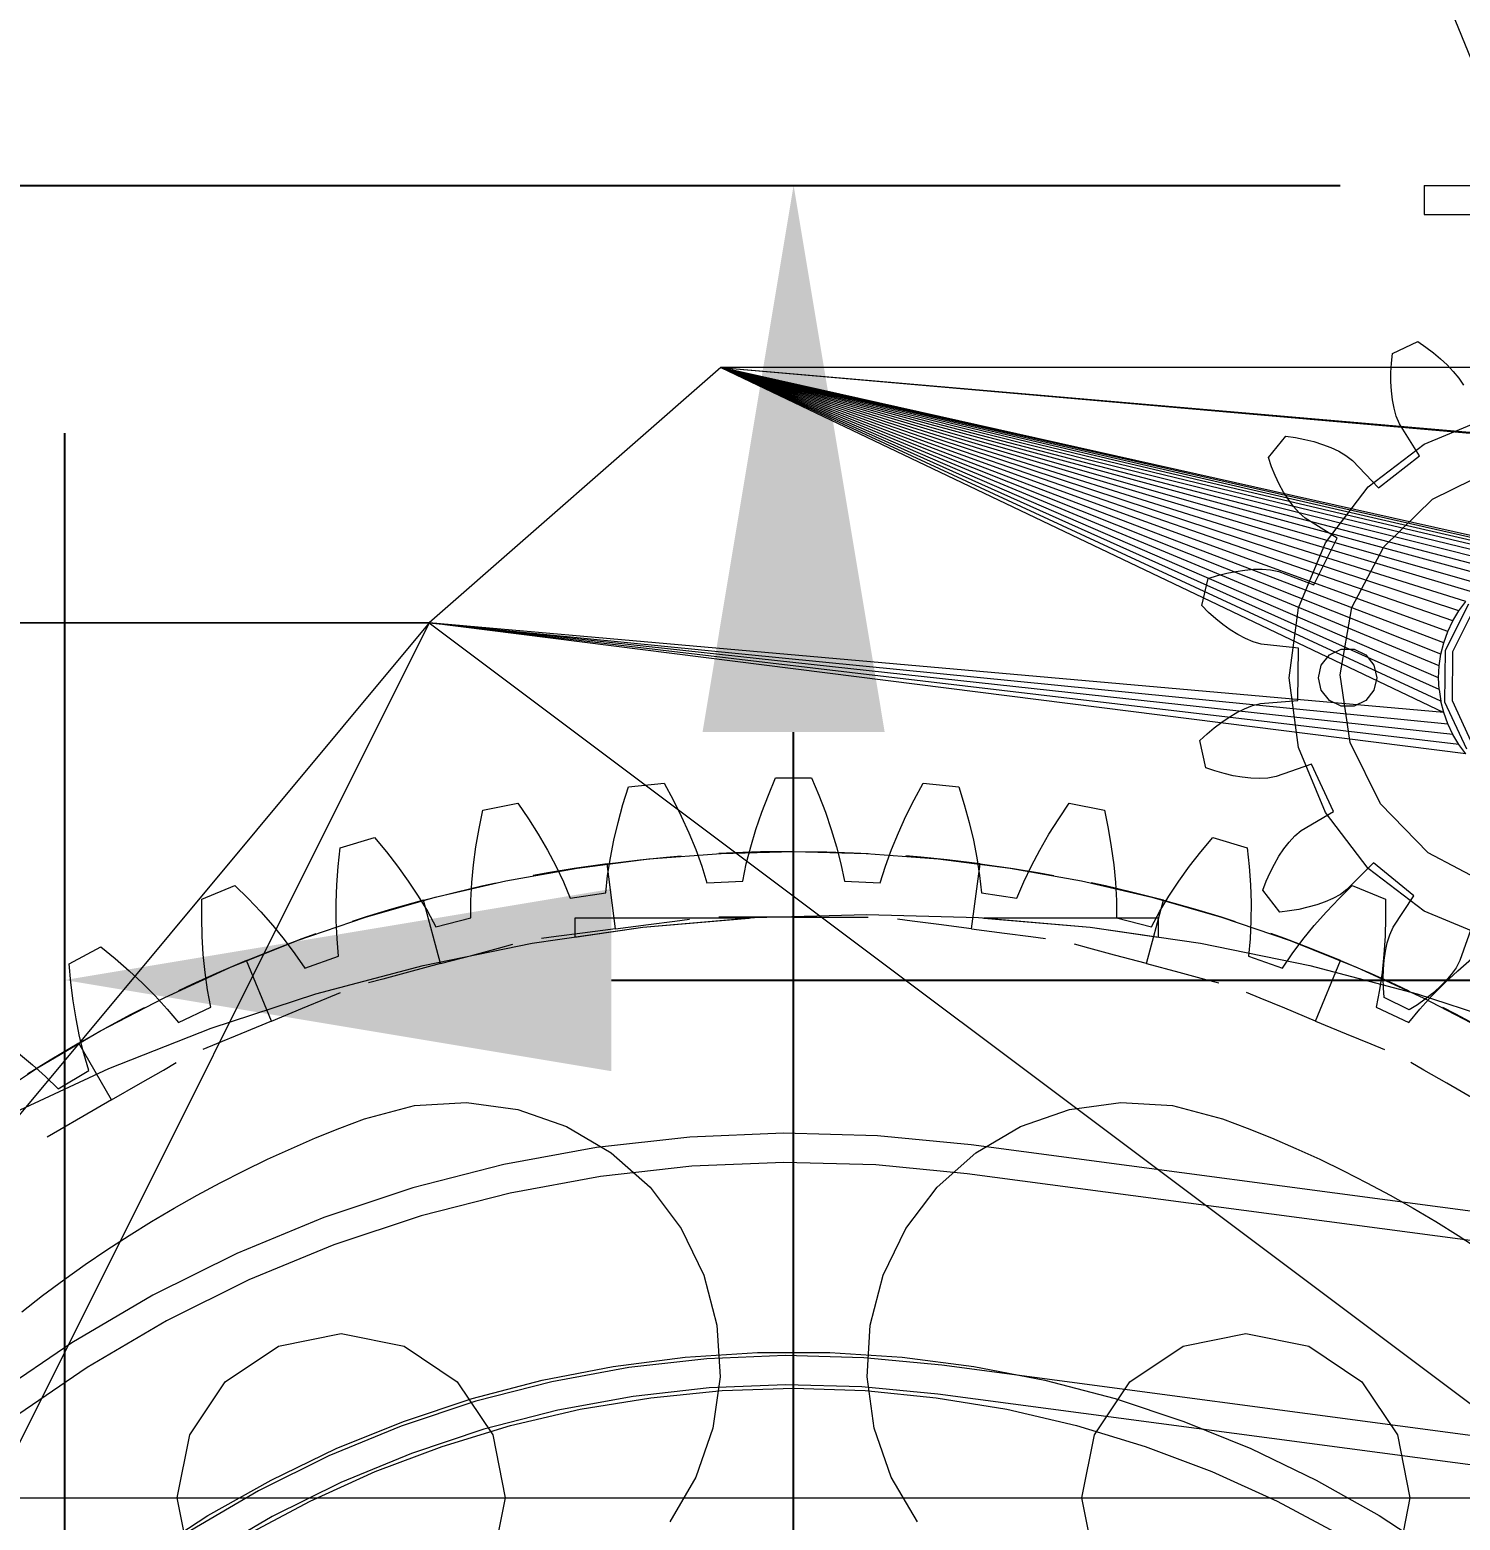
# Model space of a CAD drawing. Header units: millimetres. Extents: x -1970 to 34302, y -65268 to 6837.
# Drawn here: x 25118.6 to 25511.1, y 1933.8 to 2342.7 of the extents above; entities that cross this region are included whole.
import ezdxf

# ---------------------------------------------------------------- set-up
doc = ezdxf.new("R2010")
doc.units = ezdxf.units.MM
for name, color, linetype, lineweight in [('COTAS_O', 1, 'Continuous', 0), ('COTAS_P', 1, 'Continuous', 0), ('lateral_briquetadora', 7, 'Continuous', 0)]:
    doc.layers.add(name, color=color, linetype=linetype, lineweight=lineweight)
doc.dimstyles.new('R19_100', dxfattribs={"dimtxt": 250, "dimasz": 150, "dimexe": 150, "dimexo": 80, "dimgap": 100, "dimtad": 1, "dimtih": 1, "dimtoh": 1, "dimdsep": 46, "dimcen": 0.09, "dimadec": 0, "dimazin": 0, "dimtfac": 1, "dimtdec": 4, "dimtofl": 0, "dimtmove": 0, "dimatfit": 3, "dimfxl": 1, "dimtolj": 1, "dimtzin": 0, "dimarcsym": 0})

# ---------------------------------------------------------------- blocks, each defined once
blk = doc.blocks.new('*D3')
at = {"layer": 'COTAS_P', "color": 0, "lineweight": -2, "transparency": 16777216}
for p, q in [((25334.81, 3271.57), (25051.31, 4199.21)), ((16158.18, 1324.54), (24951.7, 4011.92)), ((16254.38, 496.51), (15970.89, 1424.15))]:
    blk.add_line(p, q, dxfattribs=at)
at = {"layer": 'COTAS_P', "color": 0, "transparency": 16777216}
for points in [[(24944.39, 4035.83), (24959, 3988.02), (25095.15, 4055.76)], [(16150.87, 1348.45), (16165.48, 1300.63), (16014.73, 1280.7)]]:
    blk.add_solid(points, dxfattribs=at)
at = {"layer": 'Defpoints', "color": 0, "transparency": 16777216}
for p in [(25095.15, 4055.76), (25358.19, 3195.06), (16277.76, 420)]:
    blk.add_point(p, dxfattribs=at)
blk = doc.blocks.new('*D5')
at = {"layer": 'COTAS_P', "color": 0, "lineweight": -2, "transparency": 16777216}
for p, q in [((25438.19, 3195.06), (25908.19, 3195.06)), ((25758.19, 150), (25758.19, 3045.06)), ((25438.19, 0), (25908.19, 0))]:
    blk.add_line(p, q, dxfattribs=at)
at = {"layer": 'COTAS_P', "color": 0, "transparency": 16777216}
for points in [[(25733.19, 3045.06), (25783.19, 3045.06), (25758.19, 3195.06)], [(25733.19, 150), (25783.19, 150), (25758.19, 0)]]:
    blk.add_solid(points, dxfattribs=at)
at = {"layer": 'Defpoints', "color": 0, "transparency": 16777216}
for p in [(25358.19, 3195.06), (25758.19, 3195.06), (25358.19, 0)]:
    blk.add_point(p, dxfattribs=at)
blk = doc.blocks.new('*D6')
at = {"layer": 'COTAS_P', "color": 0, "lineweight": -2, "transparency": 16777216}
for p, q in [((25128.19, 1262), (25128.19, 2232)), ((27628.19, 1262), (27628.19, 2232)), ((25278.19, 2082), (27478.19, 2082))]:
    blk.add_line(p, q, dxfattribs=at)
at = {"layer": 'COTAS_P', "color": 0, "transparency": 16777216}
for points in [[(25278.19, 2107), (25278.19, 2057), (25128.19, 2082)], [(27478.19, 2107), (27478.19, 2057), (27628.19, 2082)]]:
    blk.add_solid(points, dxfattribs=at)
at = {"layer": 'Defpoints', "color": 0, "transparency": 16777216}
for p in [(27628.19, 2082), (25128.19, 1182), (27628.19, 1182)]:
    blk.add_point(p, dxfattribs=at)
blk = doc.blocks.new('*D19')
at = {"layer": 'COTAS_O', "color": 0, "lineweight": -2, "transparency": 16777216}
for p, q in [((24708.19, 2300), (25478.19, 2300)), ((25328.19, 150), (25328.19, 2150)), ((24708.19, 0), (25478.19, 0))]:
    blk.add_line(p, q, dxfattribs=at)
at = {"layer": 'COTAS_O', "color": 0, "transparency": 16777216}
for points in [[(25303.19, 2150), (25353.19, 2150), (25328.19, 2300)], [(25303.19, 150), (25353.19, 150), (25328.19, 0)]]:
    blk.add_solid(points, dxfattribs=at)
at = {"layer": 'Defpoints', "color": 0, "transparency": 16777216}
for p in [(24628.19, 2300), (25328.19, 2300), (24628.19, 0)]:
    blk.add_point(p, dxfattribs=at)

msp = doc.modelspace()

# ---------------------------------------------------------------- linework, layer by layer
at = {"layer": 'lateral_briquetadora'}
for p, q in [((25378.187, 2667.25), (25528.187, 2300)), ((25501.187, 2300), (25955.187, 2300)), ((25501.187, 2300), (25501.187, 2292)), ((25501.187, 2300), (25527.187, 2300)), ((25501.187, 2292), (25955.187, 2292)), ((25501.187, 2292), (25527.187, 2292)), ((25492.535, 2253.922), (25499.438, 2257.138)), ((25499.438, 2257.138), (25501.657, 2255.648)), ((25492.249, 2251.265), (25492.535, 2253.922)), ((25501.657, 2255.648), (25503.75, 2254.085)), ((25503.75, 2254.085), (25505.711, 2252.452)), ((25308.187, 2250), (25228.187, 2180)), ((25308.187, 2250), (25506.608, 2155.371)), ((25505.821, 2158.512), (25308.187, 2250)), ((25505.345, 2161.716), (25308.187, 2250)), ((25505.187, 2164.95), (25308.187, 2250)), ((25505.345, 2168.185), (25308.187, 2250)), ((25505.821, 2171.388), (25308.187, 2250)), ((25506.608, 2174.53), (25308.187, 2250)), ((25507.699, 2177.579), (25308.187, 2250)), ((25509.083, 2180.506), (25308.187, 2250)), ((25510.748, 2183.284), (25308.187, 2250)), ((25512.677, 2185.885), (25308.187, 2250)), ((25514.852, 2188.285), (25308.187, 2250)), ((25517.252, 2190.46), (25308.187, 2250)), ((25519.853, 2192.389), (25308.187, 2250)), ((25522.63, 2194.054), (25308.187, 2250)), ((25525.558, 2195.438), (25308.187, 2250)), ((25528.607, 2196.529), (25308.187, 2250)), ((25531.749, 2197.316), (25308.187, 2250)), ((25534.952, 2197.791), (25308.187, 2250)), ((25538.187, 2197.95), (25308.187, 2250)), ((25541.421, 2197.791), (25308.187, 2250)), ((25308.187, 2250), (25914.952, 2197.791)), ((26148.187, 2250), (25308.187, 2250)), ((25308.187, 2250), (25911.749, 2197.316)), ((25492.099, 2248.657), (25492.249, 2251.265)), ((25505.711, 2252.452), (25507.531, 2250.75)), ((25507.531, 2250.75), (25509.199, 2248.98)), ((25509.199, 2248.98), (25510.699, 2247.143)), ((25492.088, 2246.105), (25492.099, 2248.657)), ((25492.22, 2243.617), (25492.088, 2246.105)), ((25510.699, 2247.143), (25512, 2245.232)), ((25492.501, 2241.201), (25492.22, 2243.617)), ((25492.943, 2238.871), (25492.501, 2241.201)), ((25493.569, 2236.646), (25492.943, 2238.871)), ((25494.455, 2234.579), (25493.569, 2236.646)), ((25499.959, 2225.816), (25494.455, 2234.579)), ((25501.187, 2229.036), (25519.034, 2236.429)), ((25458.453, 2225.304), (25463.277, 2231.196)), ((25463.277, 2231.196), (25465.922, 2230.816)), ((25465.922, 2230.816), (25468.486, 2230.316)), ((25468.486, 2230.316), (25470.961, 2229.695)), ((25470.961, 2229.695), (25473.34, 2228.952)), ((25473.34, 2228.952), (25475.611, 2228.082)), ((25485.861, 2217.276), (25501.187, 2229.036)), ((25459.347, 2222.786), (25458.453, 2225.304)), ((25475.611, 2228.082), (25477.759, 2227.077)), ((25477.759, 2227.077), (25479.76, 2225.92)), ((25479.76, 2225.92), (25481.543, 2224.55)), ((25481.543, 2224.55), (25488.672, 2217.05)), ((25488.672, 2217.05), (25499.959, 2225.816)), ((25460.344, 2220.371), (25459.347, 2222.786)), ((25461.442, 2218.067), (25460.344, 2220.371)), ((25503.544, 2213.939), (25520.378, 2222.247)), ((25462.64, 2215.882), (25461.442, 2218.067)), ((25474.101, 2201.95), (25485.861, 2217.276)), ((25463.942, 2213.828), (25462.64, 2215.882)), ((25465.351, 2211.92), (25463.942, 2213.828)), ((25466.88, 2210.187), (25465.351, 2211.92)), ((25490.101, 2200.836), (25503.544, 2213.939)), ((25468.575, 2208.709), (25466.88, 2210.187)), ((25477.336, 2203.202), (25468.575, 2208.709)), ((25466.708, 2184.103), (25474.101, 2201.95)), ((25470.971, 2190.407), (25477.336, 2203.202)), ((25481.365, 2184.221), (25490.101, 2200.836)), ((25440.163, 2184.731), (25441.952, 2192.134)), ((25441.952, 2192.134), (25444.5, 2192.939)), ((25444.5, 2192.939), (25447.027, 2193.601)), ((25447.027, 2193.601), (25449.527, 2194.116)), ((25449.527, 2194.116), (25451.992, 2194.478)), ((25451.992, 2194.478), (25454.416, 2194.679)), ((25454.416, 2194.679), (25456.787, 2194.706)), ((25456.787, 2194.706), (25459.092, 2194.532)), ((25459.092, 2194.532), (25461.293, 2194.072)), ((25461.293, 2194.072), (25470.971, 2190.407)), ((25442.061, 2182.851), (25440.163, 2184.731)), ((25464.187, 2164.95), (25466.708, 2184.103)), ((25478.192, 2165.719), (25481.365, 2184.221)), ((25507.083, 2172.47), (25513.426, 2185.221)), ((25514.973, 2183.954), (25509.027, 2172)), ((25510.748, 2183.284), (25512.677, 2185.885)), ((25228.187, 2180), (24748.187, 2180)), ((24930.343, 2180), (25228.187, 2180)), ((24932.479, 2180), (25228.187, 2180)), ((24934.573, 2180), (25228.187, 2180)), ((24936.606, 2180), (25228.187, 2180)), ((24938.557, 2180), (25228.187, 2180)), ((24940.409, 2180), (25228.187, 2180)), ((24942.143, 2180), (25228.187, 2180)), ((24943.743, 2180), (25228.187, 2180)), ((25228.187, 2180), (24945.193, 2180)), ((25228.187, 2180), (24946.479, 2180)), ((25228.187, 2180), (24947.589, 2180)), ((25228.187, 2180), (24948.512, 2180)), ((25228.187, 2180), (24949.239, 2180)), ((25228.187, 2180), (24949.764, 2180)), ((25228.187, 2180), (24950.081, 2180)), ((24950.187, 2180), (25228.187, 2180)), ((25228.187, 2180), (25028.187, 1940)), ((25228.187, 2180), (25108.187, 1940)), ((25228.187, 2180), (25507.699, 2152.322)), ((25506.608, 2155.371), (25228.187, 2180)), ((25228.187, 2180), (25548.187, 1940)), ((25512.677, 2144.015), (25228.187, 2180)), ((25510.748, 2146.616), (25228.187, 2180)), ((25509.083, 2149.394), (25228.187, 2180)), ((25444.007, 2181.108), (25442.061, 2182.851)), ((25445.995, 2179.508), (25444.007, 2181.108)), ((25448.023, 2178.06), (25445.995, 2179.508)), ((25507.699, 2177.579), (25509.083, 2180.506)), ((25509.083, 2180.506), (25510.748, 2183.284)), ((25450.087, 2176.774), (25448.023, 2178.06)), ((25452.184, 2175.666), (25450.087, 2176.774)), ((25454.314, 2174.769), (25452.184, 2175.666)), ((25506.608, 2174.53), (25507.699, 2177.579)), ((25456.482, 2174.172), (25454.314, 2174.769)), ((25466.765, 2173.012), (25456.482, 2174.172)), ((25466.582, 2158.722), (25466.765, 2173.012)), ((25472.979, 2168.421), (25475.199, 2171.205)), ((25475.199, 2171.205), (25478.406, 2172.75)), ((25478.406, 2172.75), (25481.967, 2172.75)), ((25481.967, 2172.75), (25485.174, 2171.205)), ((25485.174, 2171.205), (25487.394, 2168.421)), ((25505.345, 2168.185), (25505.821, 2171.388)), ((25505.821, 2171.388), (25506.608, 2174.53)), ((25506.9, 2158.23), (25507.083, 2172.47)), ((25509.027, 2172), (25508.856, 2158.65)), ((25472.187, 2164.95), (25472.979, 2168.421)), ((25487.394, 2168.421), (25488.187, 2164.95)), ((25505.187, 2164.95), (25505.345, 2168.185)), ((25466.708, 2145.798), (25464.187, 2164.95)), ((25472.979, 2161.479), (25472.187, 2164.95)), ((25480.89, 2147.142), (25478.192, 2165.719)), ((25488.187, 2164.95), (25487.394, 2161.479)), ((25505.345, 2161.716), (25505.187, 2164.95)), ((25475.199, 2158.696), (25472.979, 2161.479)), ((25487.394, 2161.479), (25485.174, 2158.696)), ((25505.345, 2161.716), (25505.821, 2158.512)), ((25447.717, 2154.155), (25449.813, 2155.388)), ((25449.813, 2155.388), (25451.938, 2156.441)), ((25451.938, 2156.441), (25454.09, 2157.284)), ((25454.09, 2157.284), (25456.273, 2157.825)), ((25456.273, 2157.825), (25466.582, 2158.722)), ((25478.406, 2157.151), (25475.199, 2158.696)), ((25481.967, 2157.151), (25478.406, 2157.151)), ((25485.174, 2158.696), (25481.967, 2157.151)), ((25506.608, 2155.371), (25505.821, 2158.512)), ((25507.699, 2152.322), (25506.608, 2155.371)), ((25512.914, 2145.321), (25506.9, 2158.23)), ((25508.856, 2158.65), (25514.494, 2146.548)), ((25441.634, 2149.519), (25443.624, 2151.211)), ((25443.624, 2151.211), (25445.652, 2152.759)), ((25445.652, 2152.759), (25447.717, 2154.155)), ((25509.083, 2149.394), (25507.699, 2152.322)), ((25439.688, 2147.687), (25441.634, 2149.519)), ((25441.287, 2140.241), (25439.688, 2147.687)), ((25489.198, 2130.308), (25480.89, 2147.142)), ((25510.748, 2146.616), (25509.083, 2149.394)), ((25512.677, 2144.015), (25510.748, 2146.616)), ((25474.101, 2127.95), (25466.708, 2145.798)), ((25443.814, 2139.371), (25441.287, 2140.241)), ((25446.323, 2138.645), (25443.814, 2139.371)), ((25448.809, 2138.066), (25446.323, 2138.645)), ((25470.34, 2141.225), (25460.572, 2137.809)), ((25476.376, 2128.27), (25470.34, 2141.225)), ((25281.344, 2130.113), (25282.85, 2135.001)), ((25282.85, 2135.001), (25292.664, 2135.968)), ((25292.664, 2135.968), (25295.096, 2131.468)), ((25321.277, 2132.754), (25323.256, 2137.471)), ((25323.256, 2137.471), (25333.117, 2137.471)), ((25333.117, 2137.471), (25335.096, 2132.754)), ((25361.277, 2131.468), (25363.709, 2135.968)), ((25363.709, 2135.968), (25373.523, 2135.001)), ((25373.523, 2135.001), (25375.03, 2130.113)), ((25451.264, 2137.641), (25448.809, 2138.066)), ((25453.682, 2137.378), (25451.264, 2137.641)), ((25456.052, 2137.29), (25453.682, 2137.378)), ((25458.36, 2137.405), (25456.052, 2137.29)), ((25460.572, 2137.809), (25458.36, 2137.405)), ((25242.882, 2128.583), (25252.554, 2130.507)), ((25252.554, 2130.507), (25255.414, 2126.267)), ((25295.096, 2131.468), (25297.355, 2126.944)), ((25319.472, 2128.031), (25321.277, 2132.754)), ((25335.096, 2132.754), (25336.901, 2128.031)), ((25359.018, 2126.944), (25361.277, 2131.468)), ((25400.959, 2126.267), (25403.82, 2130.507)), ((25403.82, 2130.507), (25413.492, 2128.583)), ((25502.3, 2116.865), (25489.198, 2130.308)), ((25241.861, 2123.571), (25242.882, 2128.583)), ((25255.414, 2126.267), (25258.106, 2121.987)), ((25280.01, 2125.236), (25281.344, 2130.113)), ((25297.355, 2126.944), (25299.432, 2122.399)), ((25317.851, 2123.303), (25319.472, 2128.031)), ((25336.901, 2128.031), (25338.523, 2123.303)), ((25356.941, 2122.399), (25359.018, 2126.944)), ((25375.03, 2130.113), (25376.363, 2125.236)), ((25398.267, 2121.987), (25400.959, 2126.267)), ((25413.492, 2128.583), (25414.512, 2123.571)), ((25467.476, 2122.99), (25476.376, 2128.27)), ((25485.861, 2112.624), (25474.101, 2127.95)), ((25241.012, 2118.587), (25241.861, 2123.571)), ((25258.106, 2121.987), (25260.619, 2117.667)), ((25278.86, 2120.372), (25280.01, 2125.236)), ((25299.432, 2122.399), (25301.314, 2117.832)), ((25316.425, 2118.574), (25317.851, 2123.303)), ((25338.523, 2123.303), (25339.948, 2118.574)), ((25355.059, 2117.832), (25356.941, 2122.399)), ((25376.363, 2125.236), (25377.513, 2120.372)), ((25395.754, 2117.667), (25398.267, 2121.987)), ((25414.512, 2123.571), (25415.361, 2118.587)), ((25465.744, 2121.555), (25467.476, 2122.99)), ((25203.21, 2113.191), (25203.734, 2118.278)), ((25203.734, 2118.278), (25213.171, 2121.141)), ((25213.171, 2121.141), (25216.434, 2117.202)), ((25240.344, 2113.634), (25241.012, 2118.587)), ((25277.905, 2115.526), (25278.86, 2120.372)), ((25315.214, 2113.846), (25316.425, 2118.574)), ((25339.948, 2118.574), (25341.159, 2113.846)), ((25377.513, 2120.372), (25378.468, 2115.526)), ((25415.361, 2118.587), (25416.029, 2113.634)), ((25439.939, 2117.202), (25443.202, 2121.141)), ((25443.202, 2121.141), (25452.639, 2118.278)), ((25452.639, 2118.278), (25453.163, 2113.191)), ((25461.36, 2115.971), (25462.713, 2117.991)), ((25462.713, 2117.991), (25464.171, 2119.862)), ((25464.171, 2119.862), (25465.744, 2121.555)), ((25216.434, 2117.202), (25219.532, 2113.206)), ((25260.619, 2117.667), (25262.94, 2113.306)), ((25276.988, 2113.894), (25267.967, 2112.6)), ((25268.789, 2112.727), (25288.503, 2115.237)), ((25276.988, 2113.894), (25286.036, 2114.979)), ((25279.337, 2096.048), (25276.988, 2113.894)), ((25277.163, 2110.702), (25277.905, 2115.526)), ((25286.036, 2114.979), (25293.31, 2115.696)), ((25288.503, 2115.237), (25308.319, 2116.747)), ((25293.31, 2115.696), (25297.356, 2116.036)), ((25301.314, 2117.832), (25302.983, 2113.245)), ((25311.768, 2116.906), (25307.713, 2116.715)), ((25308.319, 2116.747), (25328.187, 2117.25)), ((25319.074, 2117.144), (25311.768, 2116.906)), ((25314.246, 2109.122), (25315.214, 2113.846)), ((25328.187, 2117.25), (25319.074, 2117.144)), ((25328.187, 2099.25), (25328.187, 2117.25)), ((25328.187, 2117.25), (25337.299, 2117.144)), ((25328.187, 2117.25), (25348.054, 2116.747)), ((25337.299, 2117.144), (25344.605, 2116.906)), ((25341.159, 2113.846), (25342.127, 2109.122)), ((25344.605, 2116.906), (25348.66, 2116.715)), ((25348.054, 2116.747), (25367.87, 2115.237)), ((25353.39, 2113.245), (25355.059, 2117.832)), ((25363.063, 2115.696), (25359.018, 2116.036)), ((25370.337, 2114.979), (25363.063, 2115.696)), ((25367.87, 2115.237), (25387.584, 2112.727)), ((25379.385, 2113.894), (25370.337, 2114.979)), ((25377.036, 2096.048), (25379.385, 2113.894)), ((25378.468, 2115.526), (25379.21, 2110.702)), ((25379.385, 2113.894), (25388.406, 2112.6)), ((25393.434, 2113.306), (25395.754, 2117.667)), ((25436.841, 2113.206), (25439.939, 2117.202)), ((25458.949, 2111.543), (25460.106, 2113.818)), ((25460.106, 2113.818), (25461.36, 2115.971)), ((25487.353, 2114.137), (25480.035, 2106.821)), ((25498.412, 2105.084), (25487.353, 2114.137)), ((25518.916, 2108.129), (25502.3, 2116.865)), ((25202.854, 2108.147), (25203.21, 2113.191)), ((25219.532, 2113.206), (25222.456, 2109.153)), ((25239.869, 2108.717), (25240.344, 2113.634)), ((25249.227, 2109.221), (25268.789, 2112.727)), ((25260.755, 2111.41), (25256.759, 2110.692)), ((25267.967, 2112.6), (25260.755, 2111.41)), ((25262.94, 2113.306), (25265.05, 2108.905)), ((25276.663, 2105.906), (25277.163, 2110.702)), ((25302.983, 2113.245), (25304.409, 2108.639)), ((25351.964, 2108.639), (25353.39, 2113.245)), ((25379.21, 2110.702), (25379.71, 2105.906)), ((25387.584, 2112.727), (25407.146, 2109.221)), ((25388.406, 2112.6), (25395.619, 2111.41)), ((25391.323, 2108.905), (25393.434, 2113.306)), ((25395.619, 2111.41), (25399.614, 2110.692)), ((25416.029, 2113.634), (25416.505, 2108.717)), ((25433.917, 2109.153), (25436.841, 2113.206)), ((25453.163, 2113.191), (25453.519, 2108.147)), ((25457.891, 2109.154), (25458.949, 2111.543)), ((25501.187, 2100.864), (25485.861, 2112.624)), ((25165.786, 2104.186), (25174.896, 2107.96)), ((25174.896, 2107.96), (25178.529, 2104.36)), ((25202.674, 2103.152), (25202.854, 2108.147)), ((25222.456, 2109.153), (25225.193, 2105.041)), ((25226.665, 2103.884), (25235.494, 2106.141)), ((25229.868, 2104.728), (25249.227, 2109.221)), ((25235.494, 2106.141), (25242.613, 2107.802)), ((25239.603, 2103.844), (25239.869, 2108.717)), ((25242.613, 2107.802), (25246.579, 2108.667)), ((25265.05, 2108.905), (25266.92, 2104.461)), ((25266.92, 2104.461), (25276.663, 2105.906)), ((25304.409, 2108.639), (25314.246, 2109.122)), ((25342.127, 2109.122), (25351.964, 2108.639)), ((25379.71, 2105.906), (25389.453, 2104.461)), ((25389.453, 2104.461), (25391.323, 2108.905)), ((25407.146, 2109.221), (25426.505, 2104.728)), ((25413.761, 2107.802), (25409.794, 2108.667)), ((25420.879, 2106.141), (25413.761, 2107.802)), ((25416.505, 2108.717), (25416.77, 2103.844)), ((25429.708, 2103.884), (25420.879, 2106.141)), ((25431.18, 2105.041), (25433.917, 2109.153)), ((25453.519, 2108.147), (25453.699, 2103.152)), ((25456.932, 2106.66), (25457.891, 2109.154)), ((25461.604, 2100.645), (25456.932, 2106.66)), ((25477.844, 2104.36), (25481.477, 2107.96)), ((25480.035, 2106.821), (25478.217, 2105.498)), ((25481.477, 2107.96), (25490.588, 2104.186)), ((25165.763, 2099.071), (25165.786, 2104.186)), ((25178.529, 2104.36), (25182.004, 2100.687)), ((25202.683, 2098.213), (25202.674, 2103.152)), ((25210.761, 2099.261), (25229.868, 2104.728)), ((25226.665, 2103.884), (25217.89, 2101.424)), ((25225.193, 2105.041), (25227.724, 2100.868)), ((25231.324, 2086.498), (25226.665, 2103.884)), ((25239.576, 2099.022), (25239.603, 2103.844)), ((25416.77, 2103.844), (25416.797, 2099.022)), ((25425.05, 2086.498), (25429.708, 2103.884)), ((25426.505, 2104.728), (25445.612, 2099.261)), ((25428.649, 2100.868), (25431.18, 2105.041)), ((25429.708, 2103.884), (25438.483, 2101.424)), ((25453.699, 2103.152), (25453.69, 2098.213)), ((25469.324, 2101.949), (25466.834, 2101.392)), ((25471.721, 2102.631), (25469.324, 2101.949)), ((25474.014, 2103.443), (25471.721, 2102.631)), ((25476.187, 2104.392), (25474.014, 2103.443)), ((25474.369, 2100.687), (25477.844, 2104.36)), ((25478.217, 2105.498), (25476.187, 2104.392)), ((25490.588, 2104.186), (25490.611, 2099.071)), ((25492.685, 2096.465), (25498.412, 2105.084)), ((25165.902, 2094.017), (25165.763, 2099.071)), ((25182.004, 2100.687), (25185.312, 2096.94)), ((25191.956, 2092.833), (25210.761, 2099.261)), ((25202.897, 2093.337), (25202.683, 2098.213)), ((25210.895, 2099.303), (25207.027, 2098.069)), ((25217.89, 2101.424), (25210.895, 2099.303)), ((25227.724, 2100.868), (25230.022, 2096.629)), ((25230.022, 2096.629), (25239.576, 2099.022)), ((25268.187, 2099), (25268.187, 2093.806)), ((25316.025, 2099), (25268.187, 2099)), ((25286.839, 2096.492), (25317.447, 2099.122)), ((25286.839, 2096.492), (25316.025, 2099)), ((25288.371, 2097.238), (25295.615, 2098.191)), ((25295.615, 2098.191), (25299.635, 2098.721)), ((25311.768, 2099.25), (25307.713, 2099.25)), ((25319.075, 2099.25), (25311.768, 2099.25)), ((25317.447, 2099.122), (25348.187, 2100)), ((25328.187, 2099.25), (25319.075, 2099.25)), ((25328.187, 2099.25), (25337.298, 2099.25)), ((25337.298, 2099.25), (25344.605, 2099.25)), ((25344.605, 2099.25), (25348.66, 2099.25)), ((25348.187, 2100), (25378.926, 2099.122)), ((25360.758, 2098.191), (25356.738, 2098.721)), ((25368.002, 2097.238), (25360.758, 2098.191)), ((25378.926, 2099.122), (25409.534, 2096.492)), ((25380.348, 2099), (25409.534, 2096.492)), ((25428.187, 2099), (25380.348, 2099)), ((25416.797, 2099.022), (25426.351, 2096.629)), ((25426.351, 2096.629), (25428.649, 2100.868)), ((25428.187, 2099), (25428.187, 2093.806)), ((25438.483, 2101.424), (25445.478, 2099.303)), ((25445.478, 2099.303), (25449.346, 2098.069)), ((25445.612, 2099.261), (25464.417, 2092.833)), ((25453.69, 2098.213), (25453.477, 2093.337)), ((25464.258, 2100.957), (25461.604, 2100.645)), ((25466.834, 2101.392), (25464.258, 2100.957)), ((25471.061, 2096.94), (25474.369, 2100.687)), ((25490.611, 2099.071), (25490.471, 2094.017)), ((25519.034, 2093.472), (25501.187, 2100.864)), ((25166.213, 2089.029), (25165.902, 2094.017)), ((25185.312, 2096.94), (25188.438, 2093.116)), ((25186.538, 2090.781), (25193.379, 2093.357)), ((25193.379, 2093.357), (25197.198, 2094.733)), ((25256.494, 2092.122), (25286.839, 2096.492)), ((25263.059, 2093.905), (25259.039, 2093.376)), ((25270.304, 2094.859), (25263.059, 2093.905)), ((25268.187, 2093.806), (25286.839, 2096.492)), ((25279.337, 2096.048), (25270.304, 2094.859)), ((25279.337, 2096.048), (25288.371, 2097.238)), ((25377.036, 2096.048), (25368.002, 2097.238)), ((25377.036, 2096.048), (25386.07, 2094.859)), ((25386.07, 2094.859), (25393.314, 2093.905)), ((25393.314, 2093.905), (25397.334, 2093.376)), ((25409.534, 2096.492), (25428.187, 2093.806)), ((25409.534, 2096.492), (25439.879, 2092.122)), ((25462.994, 2093.357), (25459.175, 2094.733)), ((25469.835, 2090.781), (25462.994, 2093.357)), ((25467.935, 2093.116), (25471.061, 2096.94)), ((25490.471, 2094.017), (25490.16, 2089.029)), ((25491.064, 2092.213), (25491.747, 2094.421)), ((25491.747, 2094.421), (25492.685, 2096.465)), ((25514.435, 2097.113), (25511.015, 2087.347)), ((25129.401, 2086.442), (25138.098, 2091.091)), ((25138.098, 2091.091), (25142.066, 2087.864)), ((25173.5, 2085.461), (25191.956, 2092.833)), ((25178.079, 2087.392), (25186.538, 2090.781)), ((25188.438, 2093.116), (25191.367, 2089.211)), ((25203.342, 2088.535), (25202.897, 2093.337)), ((25226.542, 2086.03), (25256.494, 2092.122)), ((25240.125, 2088.856), (25247.183, 2090.747)), ((25247.183, 2090.747), (25251.099, 2091.797)), ((25409.191, 2090.747), (25405.274, 2091.797)), ((25416.249, 2088.856), (25409.191, 2090.747)), ((25439.879, 2092.122), (25469.832, 2086.03)), ((25453.477, 2093.337), (25453.031, 2088.535)), ((25464.417, 2092.833), (25482.873, 2085.461)), ((25465.007, 2089.211), (25467.935, 2093.116)), ((25478.294, 2087.392), (25469.835, 2090.781)), ((25490.219, 2087.488), (25490.562, 2089.895)), ((25490.562, 2089.895), (25491.064, 2092.213)), ((25129.879, 2081.35), (25129.401, 2086.442)), ((25142.066, 2087.864), (25145.884, 2084.549)), ((25155.442, 2077.164), (25173.5, 2085.461)), ((25166.706, 2084.114), (25166.213, 2089.029)), ((25178.079, 2087.392), (25169.701, 2083.807)), ((25184.967, 2070.762), (25178.079, 2087.392)), ((25191.367, 2089.211), (25194.068, 2085.217)), ((25194.068, 2085.217), (25203.342, 2088.535)), ((25197.11, 2078.241), (25226.542, 2086.03)), ((25231.324, 2086.498), (25222.522, 2084.14)), ((25231.324, 2086.498), (25240.125, 2088.856)), ((25425.05, 2086.498), (25416.249, 2088.856)), ((25425.05, 2086.498), (25433.851, 2084.14)), ((25453.031, 2088.535), (25462.305, 2085.217)), ((25462.305, 2085.217), (25465.007, 2089.211)), ((25469.832, 2086.03), (25499.263, 2078.241)), ((25471.406, 2070.762), (25478.294, 2087.392)), ((25478.294, 2087.392), (25486.672, 2083.807)), ((25482.873, 2085.461), (25500.931, 2077.164)), ((25490.16, 2089.029), (25489.667, 2084.114)), ((25490.024, 2085.003), (25490.219, 2087.488)), ((25509.951, 2085.365), (25508.602, 2083.489)), ((25511.015, 2087.347), (25509.951, 2085.365)), ((25510.489, 2084.549), (25514.307, 2087.864)), ((25130.514, 2076.334), (25129.879, 2081.35)), ((25145.884, 2084.549), (25149.543, 2081.145)), ((25149.543, 2081.145), (25153.03, 2077.646)), ((25169.701, 2083.807), (25163.042, 2080.791)), ((25167.397, 2079.283), (25166.706, 2084.114)), ((25215.465, 2082.248), (25211.548, 2081.199)), ((25222.522, 2084.14), (25215.465, 2082.248)), ((25433.851, 2084.14), (25440.909, 2082.248)), ((25440.909, 2082.248), (25444.825, 2081.199)), ((25486.672, 2083.807), (25493.331, 2080.791)), ((25489.667, 2084.114), (25488.977, 2079.283)), ((25489.969, 2082.452), (25490.024, 2085.003)), ((25490.052, 2079.841), (25489.969, 2082.452)), ((25503.343, 2077.646), (25506.83, 2081.145)), ((25507.056, 2081.69), (25505.342, 2079.965)), ((25506.83, 2081.145), (25510.489, 2084.549)), ((25508.602, 2083.489), (25507.056, 2081.69)), ((25137.827, 2067.962), (25155.442, 2077.164)), ((25153.03, 2077.646), (25156.326, 2074.047)), ((25163.042, 2080.791), (25159.369, 2079.063)), ((25168.31, 2074.548), (25167.397, 2079.283)), ((25168.325, 2068.791), (25197.11, 2078.241)), ((25193.385, 2074.249), (25200.136, 2077.045)), ((25200.136, 2077.045), (25203.882, 2078.597)), ((25456.237, 2077.045), (25452.491, 2078.597)), ((25462.988, 2074.249), (25456.237, 2077.045)), ((25488.977, 2079.283), (25488.063, 2074.548)), ((25490.27, 2077.178), (25490.052, 2079.841)), ((25497.089, 2073.786), (25490.27, 2077.178)), ((25493.331, 2080.791), (25497.004, 2079.063)), ((25499.263, 2078.241), (25528.048, 2068.791)), ((25500.047, 2074.047), (25503.343, 2077.646)), ((25500.931, 2077.164), (25518.546, 2067.962)), ((25503.479, 2078.31), (25501.477, 2076.727)), ((25505.342, 2079.965), (25503.479, 2078.31)), ((25131.312, 2071.4), (25130.514, 2076.334)), ((25146.452, 2072.61), (25150.059, 2074.472)), ((25156.326, 2074.047), (25159.407, 2070.337)), ((25159.407, 2070.337), (25168.31, 2074.548)), ((25184.967, 2070.762), (25193.385, 2074.249)), ((25471.406, 2070.762), (25462.988, 2074.249)), ((25488.063, 2074.548), (25496.966, 2070.337)), ((25496.966, 2070.337), (25500.047, 2074.047)), ((25499.345, 2075.218), (25497.089, 2073.786)), ((25501.477, 2076.727), (25499.345, 2075.218)), ((25509.921, 2072.61), (25506.314, 2074.472)), ((25132.284, 2066.557), (25131.312, 2071.4)), ((25132.062, 2064.698), (25140.006, 2069.163)), ((25140.006, 2069.163), (25146.452, 2072.61)), ((25184.967, 2070.762), (25176.549, 2067.275)), ((25471.406, 2070.762), (25479.824, 2067.275)), ((25516.367, 2069.163), (25509.921, 2072.61)), ((25120.7, 2057.881), (25137.827, 2067.962)), ((25133.445, 2061.816), (25132.284, 2066.557)), ((25140.311, 2057.718), (25168.325, 2068.791)), ((25176.549, 2067.275), (25169.799, 2064.479)), ((25479.824, 2067.275), (25486.575, 2064.479)), ((25115.495, 2061.92), (25119.308, 2058.779)), ((25132.062, 2064.698), (25124.223, 2060.051)), ((25141.062, 2049.11), (25132.062, 2064.698)), ((25134.818, 2057.194), (25133.445, 2061.816)), ((25169.799, 2064.479), (25166.052, 2062.927)), ((25486.575, 2064.479), (25490.321, 2062.927)), ((25104.107, 2046.944), (25120.7, 2057.881)), ((25113.187, 2045.07), (25140.311, 2057.718)), ((25124.223, 2060.051), (25118.015, 2056.192)), ((25119.308, 2058.779), (25122.941, 2055.521)), ((25126.371, 2052.131), (25134.818, 2057.194)), ((25148.952, 2053.666), (25155.28, 2057.319)), ((25155.28, 2057.319), (25158.792, 2059.347)), ((25501.093, 2057.319), (25497.581, 2059.347)), ((25507.421, 2053.666), (25501.093, 2057.319)), ((25122.941, 2055.521), (25126.371, 2052.131)), ((25141.062, 2049.11), (25148.952, 2053.666)), ((25515.312, 2049.11), (25507.421, 2053.666)), ((25141.062, 2049.11), (25133.171, 2044.554)), ((25224.204, 2047.556), (25238.392, 2048.395)), ((25238.392, 2048.395), (25252.471, 2046.45)), ((25403.903, 2046.45), (25417.981, 2048.395)), ((25417.981, 2048.395), (25432.169, 2047.556)), ((25133.171, 2044.554), (25126.843, 2040.901)), ((25210.453, 2043.965), (25224.204, 2047.556)), ((25252.471, 2046.45), (25265.899, 2041.796)), ((25390.474, 2041.796), (25403.903, 2046.45)), ((25432.169, 2047.556), (25445.92, 2043.965)), ((25126.843, 2040.901), (25123.331, 2038.873)), ((25197.007, 2038.675), (25203.702, 2041.391)), ((25203.702, 2041.391), (25210.453, 2043.965)), ((25265.899, 2041.796), (25278.162, 2034.611)), ((25378.211, 2034.611), (25390.474, 2041.796)), ((25445.92, 2043.965), (25452.671, 2041.391)), ((25452.671, 2041.391), (25459.366, 2038.675)), ((25190.372, 2035.817), (25197.007, 2038.675)), ((25299.691, 2038.901), (25274.071, 2036.021)), ((25325.449, 2039.99), (25299.691, 2038.901)), ((25351.22, 2039.282), (25325.449, 2039.99)), ((25376.879, 2036.782), (25351.22, 2039.282)), ((27123.191, 1804.947), (25376.879, 2036.782)), ((25459.366, 2038.675), (25466.002, 2035.817)), ((25177.29, 2029.681), (25183.798, 2032.818)), ((25183.798, 2032.818), (25190.372, 2035.817)), ((25274.071, 2036.021), (25248.714, 2031.364)), ((25278.162, 2034.611), (25288.788, 2025.173)), ((25367.585, 2025.173), (25378.211, 2034.611)), ((25466.002, 2035.817), (25472.575, 2032.818)), ((25472.575, 2032.818), (25479.083, 2029.681)), ((25170.85, 2026.406), (25177.29, 2029.681)), ((25248.714, 2031.364), (25223.743, 2024.953)), ((25275.241, 2028.107), (25250.432, 2023.551)), ((25300.307, 2030.925), (25275.241, 2028.107)), ((25325.508, 2031.99), (25300.307, 2030.925)), ((25350.722, 2031.298), (25325.508, 2031.99)), ((25375.827, 2028.852), (25350.722, 2031.298)), ((27122.138, 1797.017), (25375.827, 2028.852)), ((25479.083, 2029.681), (25485.523, 2026.406)), ((25164.482, 2022.994), (25170.85, 2026.406)), ((25223.743, 2024.953), (25199.279, 2016.818)), ((25288.788, 2025.173), (25297.368, 2013.842)), ((25359.005, 2013.842), (25367.585, 2025.173)), ((25485.523, 2026.406), (25491.892, 2022.994)), ((25158.187, 2019.449), (25164.482, 2022.994)), ((25250.432, 2023.551), (25226.001, 2017.278)), ((25491.892, 2022.994), (25498.187, 2019.449)), ((25145.83, 2011.96), (25151.968, 2015.77)), ((25151.968, 2015.77), (25158.187, 2019.449)), ((25199.279, 2016.818), (25175.441, 2007)), ((25226.001, 2017.278), (25202.066, 2009.319)), ((25498.187, 2019.449), (25504.405, 2015.77)), ((25504.405, 2015.77), (25510.543, 2011.96)), ((25139.774, 2008.02), (25145.83, 2011.96)), ((25297.368, 2013.842), (25303.572, 2001.055)), ((25352.801, 2001.055), (25359.005, 2013.842)), ((25510.543, 2011.96), (25516.6, 2008.02)), ((25133.802, 2003.953), (25139.774, 2008.02)), ((25202.066, 2009.319), (25178.743, 1999.713)), ((25127.919, 1999.76), (25133.802, 2003.953)), ((25175.441, 2007), (25152.344, 1995.545)), ((25122.126, 1995.442), (25127.919, 1999.76)), ((25178.743, 1999.713), (25156.146, 1988.506)), ((25303.572, 2001.055), (25307.163, 1987.304)), ((25349.21, 1987.304), (25352.801, 2001.055)), ((25116.426, 1991.003), (25122.126, 1995.442)), ((25152.344, 1995.545), (25130.101, 1982.51)), ((25156.146, 1988.506), (25134.384, 1975.753)), ((25307.163, 1987.304), (25308.002, 1973.116)), ((25348.371, 1973.116), (25349.21, 1987.304)), ((25186.841, 1981.565), (25204.062, 1984.991)), ((25204.062, 1984.991), (25221.282, 1981.565)), ((25435.091, 1981.565), (25452.312, 1984.991)), ((25452.312, 1984.991), (25469.532, 1981.565)), ((25130.101, 1982.51), (25108.82, 1967.957)), ((25172.242, 1971.811), (25186.841, 1981.565)), ((25221.282, 1981.565), (25235.881, 1971.811)), ((25298.419, 1978.568), (25318.251, 1979.841)), ((25325.9, 1978.992), (25304.389, 1978.082)), ((25318.251, 1979.841), (25338.123, 1979.841)), ((25347.422, 1978.401), (25325.9, 1978.992)), ((25338.123, 1979.841), (25357.954, 1978.568)), ((25420.492, 1971.811), (25435.091, 1981.565)), ((25469.532, 1981.565), (25484.131, 1971.811)), ((25134.384, 1975.753), (25113.563, 1961.515)), ((25259.205, 1972.228), (25278.711, 1976.026)), ((25282.993, 1975.677), (25261.816, 1971.788)), ((25278.711, 1976.026), (25298.419, 1978.568)), ((25304.389, 1978.082), (25282.993, 1975.677)), ((25368.852, 1976.313), (25347.422, 1978.401)), ((25357.954, 1978.568), (25377.663, 1976.026)), ((27115.163, 1744.478), (25368.852, 1976.313)), ((25377.663, 1976.026), (25397.168, 1972.228)), ((25162.487, 1957.212), (25172.242, 1971.811)), ((25235.881, 1971.811), (25245.636, 1957.212)), ((25239.983, 1967.187), (25259.205, 1972.228)), ((25261.816, 1971.788), (25240.962, 1966.434)), ((25325.959, 1970.992), (25305.005, 1970.106)), ((25308.002, 1973.116), (25306.057, 1959.038)), ((25346.924, 1970.416), (25325.959, 1970.992)), ((25350.316, 1959.038), (25348.371, 1973.116)), ((25397.168, 1972.228), (25416.39, 1967.187)), ((25410.737, 1957.212), (25420.492, 1971.811)), ((25484.131, 1971.811), (25493.886, 1957.212)), ((25221.123, 1960.925), (25239.983, 1967.187)), ((25284.163, 1967.763), (25263.534, 1963.975)), ((25269.659, 1964.236), (25289.029, 1967.433)), ((25305.005, 1970.106), (25284.163, 1967.763)), ((25289.029, 1967.433), (25308.566, 1969.358)), ((25308.566, 1969.358), (25328.187, 1970)), ((25328.187, 1970), (25347.808, 1969.358)), ((25367.799, 1968.382), (25346.924, 1970.416)), ((25347.808, 1969.358), (25367.344, 1967.433)), ((25367.344, 1967.433), (25386.714, 1964.236)), ((27114.11, 1736.548), (25367.799, 1968.382)), ((25416.39, 1967.187), (25435.25, 1960.925)), ((25240.962, 1966.434), (25220.531, 1959.64)), ((25263.534, 1963.975), (25243.22, 1958.759)), ((25250.541, 1959.778), (25269.659, 1964.236)), ((25386.714, 1964.236), (25405.832, 1959.778)), ((25220.531, 1959.64), (25200.623, 1951.44)), ((25202.704, 1953.468), (25221.123, 1960.925)), ((25243.22, 1958.759), (25223.318, 1952.141)), ((25231.755, 1954.079), (25250.541, 1959.778)), ((25306.057, 1959.038), (25301.403, 1945.609)), ((25354.97, 1945.609), (25350.316, 1959.038)), ((25405.832, 1959.778), (25424.618, 1954.079)), ((25435.25, 1960.925), (25453.669, 1953.468)), ((25159.062, 1939.991), (25162.487, 1957.212)), ((25245.636, 1957.212), (25249.062, 1939.991)), ((25407.312, 1939.991), (25410.737, 1957.212)), ((25493.886, 1957.212), (25497.312, 1939.991)), ((25200.623, 1951.44), (25181.334, 1941.874)), ((25184.8, 1944.846), (25202.704, 1953.468)), ((25223.318, 1952.141), (25203.926, 1944.154)), ((25213.382, 1947.164), (25231.755, 1954.079)), ((25424.618, 1954.079), (25442.992, 1947.164)), ((25453.669, 1953.468), (25471.573, 1944.846)), ((25195.5, 1939.062), (25213.382, 1947.164)), ((25442.992, 1947.164), (25460.873, 1939.062)), ((25167.485, 1935.094), (25184.8, 1944.846)), ((25203.926, 1944.154), (25185.136, 1934.835)), ((25301.403, 1945.609), (25294.219, 1933.346)), ((25362.154, 1933.346), (25354.97, 1945.609)), ((25471.573, 1944.846), (25488.888, 1935.094)), ((25108.187, 1940), (25548.187, 1940)), ((25162.487, 1922.77), (25159.062, 1939.991)), ((25181.334, 1941.874), (25162.759, 1930.988)), ((25178.187, 1929.808), (25195.5, 1939.062)), ((25249.062, 1939.991), (25245.636, 1922.77)), ((25410.737, 1922.77), (25407.312, 1939.991)), ((25460.873, 1939.062), (25478.187, 1929.808)), ((25497.312, 1939.991), (25493.886, 1922.77)), ((25150.83, 1924.253), (25167.485, 1935.094)), ((25185.136, 1934.835), (25167.042, 1924.231)), ((25488.888, 1935.094), (25505.543, 1924.253))]:
    msp.add_line(p, q, dxfattribs=at)

# ---------------------------------------------------------------- dimensions: what is measured, and where the dimension line sits
at = {"layer": 'COTAS_O'}
dim = msp.add_aligned_dim(p1=(24628.187, 0), p2=(24628.187, 2300), distance=-700, text='<> O', dimstyle='R19_100', dxfattribs=at)
dim.commit()
dim.dimension.update_dxf_attribs({"geometry": '*D19', "text_midpoint": (25328.187, 1150)})
at = {"layer": 'COTAS_P'}
for p1, p2, distance, picture, middle in [((16277.765, 420), (25358.187, 3195.061), 900, '*D3', (20554.937, 2668.234)), ((25358.187, 0), (25358.187, 3195.061), -400, '*D5', (25758.187, 1597.53)), ((25128.187, 1182), (27628.187, 1182), 900, '*D6', (26378.187, 2082))]:
    dim = msp.add_aligned_dim(p1=p1, p2=p2, distance=distance, text='<> P', dimstyle='R19_100', dxfattribs=at)
    dim.commit()
    dim.dimension.update_dxf_attribs({"geometry": picture, "text_midpoint": middle})

doc.saveas('drawing.dxf')
